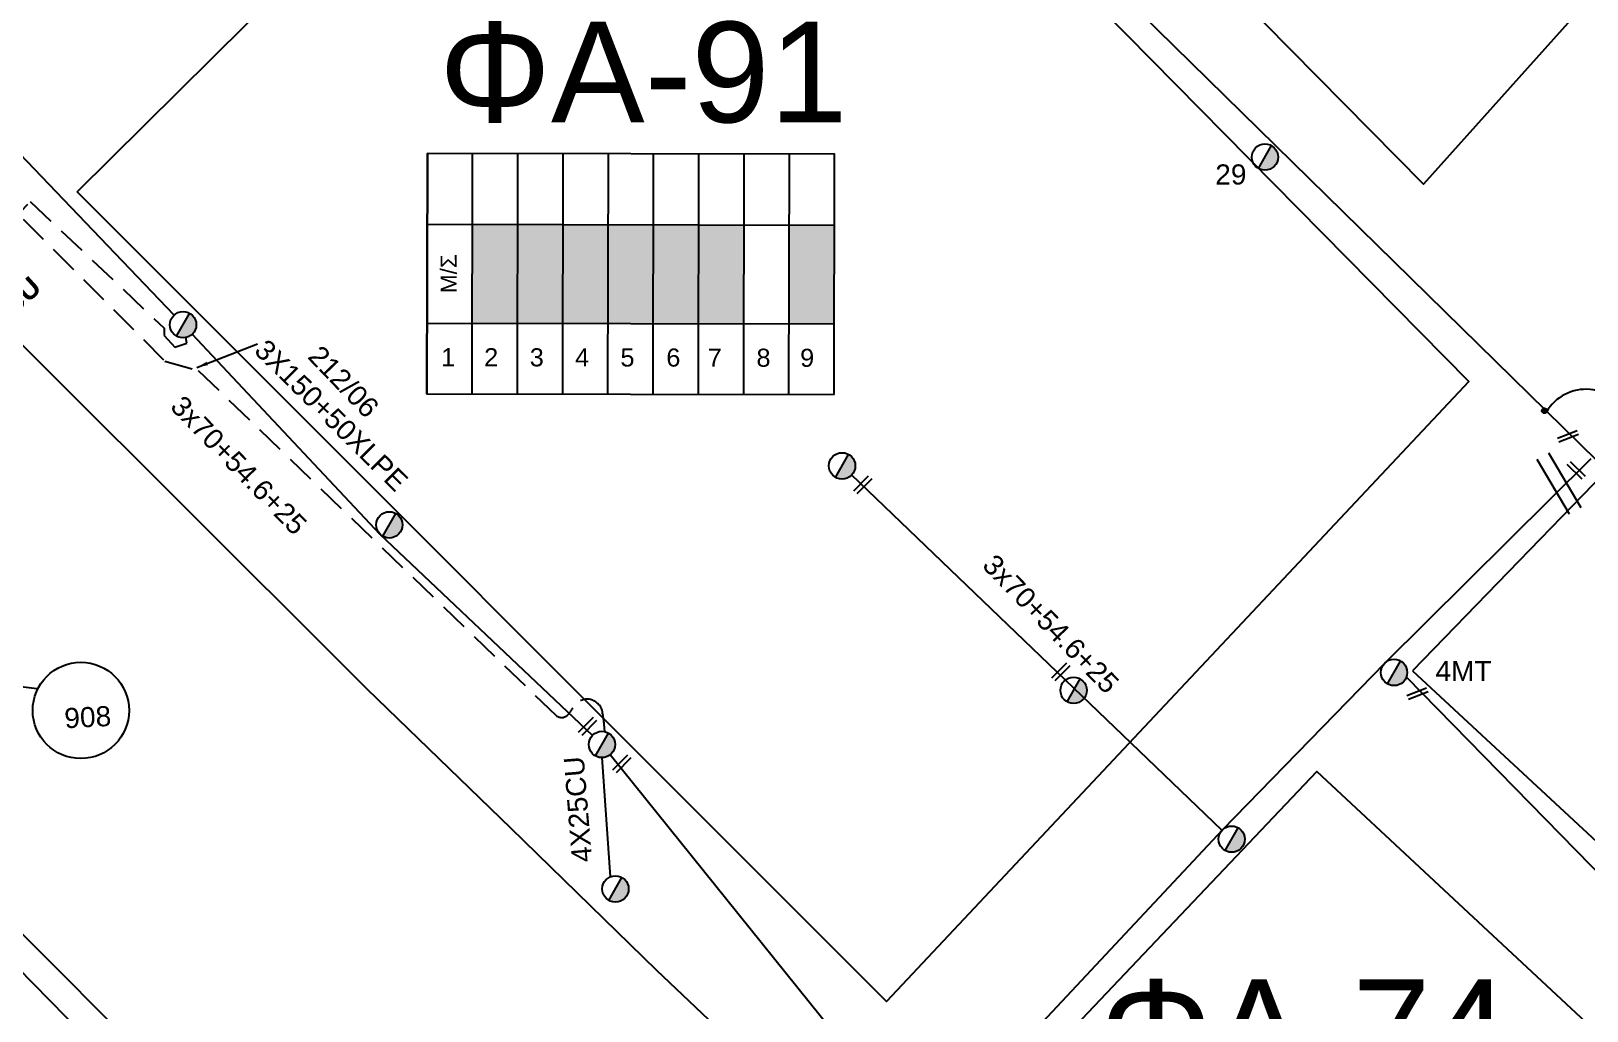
# Model space of a CAD drawing. Header units: millimetres. Extents: x -2449 to 9266, y 48 to 3905.
# Drawn here: x 7224.3 to 7363.6, y 3306.7 to 3394.4 of the extents above; entities that cross this region are included whole.
import ezdxf
from ezdxf.enums import TextEntityAlignment as Align

# ---------------------------------------------------------------- set-up
doc = ezdxf.new("R2010")
doc.units = ezdxf.units.MM
doc.linetypes.add('DASHED', pattern=[19.05, 12.7, -6.35])
for name, color, linetype in [('Ασφαλειοκιβώτια Χ.Τ 9 αναχωρήσεων', 7, 'Continuous'), ('Επιγραφές - Σχήματα', 7, 'Continuous'), ('Καλώδια ΧΤ   3x150AL+50CU', 7, 'DASHED'), ('Καλώδια ΧΤ   3x150AL+50XLPE', 7, 'DASHED'), ('Καλώδια ΧΤ   4x25CU', 7, 'DASHED'), ('Μηχανική τομή', 7, 'Continuous'), ('Στύλος ΦΜ', 7, 'Continuous'), ('Στύλος ΦΜ @ 1', 7, 'Continuous'), ('Συνδέσεις', 7, 'Continuous'), ('Συνεστραμμένα ΧΤ   3x70+54.6+25 AL', 7, 'SYN_LINE'), ('Τομή', 7, 'Continuous'), ('Υπόβαθρο ΔΕΗ', 7, 'Continuous')]:
    doc.layers.add(name, color=color, linetype=linetype)
doc.styles.add('arial', font='arial.ttf')
doc.styles.get("Standard").update_dxf_attribs({"font": 'arial.ttf'})
doc.linetypes.add('SYN_LINE', pattern='A,0.5,-0.0001,["/\\/\\/\\/",Standard,S=0.1,R=0,X=0,Y=-0.05],-0.25', length=0.7501)
doc.dimstyles.new('ISO-25', dxfattribs={"dimtxt": 2.5, "dimasz": 2.5, "dimexe": 1.25, "dimexo": 0.625, "dimtad": 1, "dimtxsty": 'Standard', "dimcen": 2.5, "dimadec": 0, "dimazin": 0, "dimtfac": 1, "dimtmove": 0, "dimatfit": 3, "dimfxl": 0, "dimarcsym": 0})

# ---------------------------------------------------------------- blocks, each defined once
blk = doc.blocks.new('ΥΠΑΡΧΩΝ ΤΣΙΜΕΝΤΕΝΙΟΣ ΣΤΥΛΟΣ')
at = {"layer": 'Στύλος ΦΜ'}
blk.add_hatch(color=7, dxfattribs=at).paths.add_polyline_path([(-1.29, -2.28, 0.574793), (2.62, 0, 0.268822), (1.3, 2.27)])
at = {"layer": 'Στύλος ΦΜ', "color": 7}
blk.add_line((-1.29, -2.28), (1.3, 2.27), dxfattribs=at)
blk.add_circle((0, 0), 2.62, dxfattribs=at)
at = {"layer": 'Στύλος ΦΜ', "flags": 4}
for tag, p in [('ΑΡΙΘΜΟΣ', (-4.68, 8.05)), ('ΤΥΠΟΣ', (-4.91, 3.03))]:
    blk.add_attdef(tag, p, '', height=4, dxfattribs=at)
blk = doc.blocks.new('ΑΣΦΑΛΕΙΟΚΙΒΩΤΙΟ ΥΠΟΣΤΑΘΜΟΥ 9 ΑΝΑΧΩΡΗΣΕΩΝ')
at = {"layer": 'Ασφαλειοκιβώτια Χ.Τ 9 αναχωρήσεων', "ltscale": 40}
for p, q in [((-23.8, 40.36), (24.02, 40.36)), ((-9.72, 40.36), (-9.72, -40.64)), ((9.94, 40.36), (9.94, -40.64)), ((-23.8, 31.36), (24.02, 31.36)), ((-23.8, 22.36), (24.02, 22.36)), ((-23.8, 13.36), (24.02, 13.36)), ((-23.8, 4.36), (24.02, 4.36)), ((-23.8, -4.64), (24.02, -4.64)), ((-23.8, -13.64), (24.02, -13.64)), ((-23.8, -22.64), (24.02, -22.64)), ((-23.8, -31.64), (24.02, -31.64))]:
    blk.add_line(p, q, dxfattribs=at)
at = {"layer": 'Ασφαλειοκιβώτια Χ.Τ 9 αναχωρήσεων'}
blk.add_lwpolyline([(-23.8, -40.64), (24.02, -40.64), (24.02, 40.36), (-23.8, 40.36)], close=True, dxfattribs=at)
for s, p in [('1', (-18.29, 37.57)), ('2', (-18.29, 29)), ('3', (-18.29, 19.93)), ('4', (-18.29, 10.91)), ('5', (-18.29, 1.89)), ('6', (-18.29, -7.24)), ('7', (-18.29, -15.48)), ('8', (-18.29, -25.17)), ('9', (-18.29, -33.86))]:
    blk.add_text(s, height=3.6, rotation=270, dxfattribs=at).set_placement(p)
at = {"layer": 'Ασφαλειοκιβώτια Χ.Τ 9 αναχωρήσεων', "ltscale": 40}
for tag, height, p in [('ΟΝΟΜΑ', 5, (-0.16, 44.31)), ('ΚΕΙΜΕΝΟ 1', 2, (17.06, 35.59)), ('ΚΕΙΜΕΝΟ 2', 2, (17.06, 26.88)), ('ΚΕΙΜΕΝΟ 3', 2, (17.06, 17.69)), ('ΚΕΙΜΕΝΟ 4', 2, (17.06, 8.71)), ('ΚΕΙΜΕΝΟ 5', 2, (17.06, -0.13)), ('ΚΕΙΜΕΝΟ 6', 2, (17.06, -9.05)), ('ΚΕΙΜΕΝΟ 7', 2, (17.06, -18.13)), ('ΚΕΙΜΕΝΟ 8', 2, (17.06, -26.85)), ('ΚΕΙΜΕΝΟ 9', 2, (17.06, -35.99)), ('ΣΧ', 2, (-0.1, -42.64))]:
    blk.add_attdef(tag, text='', height=height, dxfattribs=at).set_placement(p, align=Align.MIDDLE_CENTER)
blk = doc.blocks.new('ΜΗΧΑΝΙΚΗ ΤΟΜΗ')
at = {"layer": 'Μηχανική τομή', "ltscale": 40}
for p, q in [((-1.89, 0.78), (1.89, 0.78)), ((1.89, 0), (-1.89, 0))]:
    blk.add_line(p, q, dxfattribs=at)
blk = doc.blocks.new('ΤΟΜΗ')
at = {"layer": 'Τομή', "ltscale": 40}
for p, q in [((-5.68, 0), (5.68, 0)), ((5.68, -2.33), (-5.68, -2.33))]:
    blk.add_line(p, q, dxfattribs=at)
blk = doc.blocks.new('_ΣΥΝΔΕΣΗ')
at = {"layer": 'Συνδέσεις', "linetype": 'SYN_LINE', "ltscale": 40}
blk.add_hatch(color=256, dxfattribs=at).paths.add_polyline_path([(0.5, -0.01, 1), (-0.5, -0.01, 1)])
at = {"layer": 'Συνδέσεις'}
blk.add_circle((0, -0.01), 0.5, dxfattribs=at)

msp = doc.modelspace()

# ---------------------------------------------------------------- hatches: boundary and pattern name
at = {"layer": 'Ασφαλειοκιβώτια Χ.Τ 9 αναχωρήσεων', "ltscale": 40}
for color, points in [(30, [(7263.85, 3377.11), (7263.83, 3368.27), (7267.88, 3368.26), (7267.9, 3377.11)]), (1, [(7267.9, 3377.11), (7267.88, 3368.26), (7271.93, 3368.25), (7271.95, 3377.1)]), (85, [(7271.95, 3377.1), (7271.93, 3368.25), (7275.98, 3368.25), (7276, 3377.09)]), (27, [(7276, 3377.09), (7275.98, 3368.25), (7280.03, 3368.24), (7280.05, 3377.08)]), (6, [(7280.05, 3377.08), (7280.03, 3368.24), (7284.08, 3368.23), (7284.1, 3377.08)]), (151, [(7284.1, 3377.08), (7284.08, 3368.23), (7288.13, 3368.23), (7288.15, 3377.07)]), (62, [(7292.2, 3377.06), (7292.18, 3368.22), (7296.23, 3368.21), (7296.25, 3377.06)])]:
    msp.add_hatch(color=color, dxfattribs=at).paths.add_polyline_path(points)

# ---------------------------------------------------------------- linework, layer by layer
at = {"layer": 'Επιγραφές - Σχήματα', "linetype": 'Continuous', "ltscale": 0.2}
msp.add_lwpolyline([(7203.89, 3331.26), (7211.1, 3337.26), (7224.86, 3335.54)], dxfattribs=at)
msp.add_circle((7228.8, 3333.59), 4.31, dxfattribs=at)
msp.add_arc((7363.51, 3358.3), 4.05, 19.08, 150.2212, dxfattribs=at)
at = {"layer": 'Καλώδια ΧΤ   3x150AL+50CU', "color": 85, "ltscale": 0.2}
msp.add_lwpolyline([(7209.63, 3357.3), (7206.54, 3360.52), (7224.27, 3379.16), (7236.24, 3367.83), (7236.24, 3367.18), (7237.22, 3366.13), (7238.28, 3366.48), (7238.18, 3366.98)], dxfattribs=at)
at = {"layer": 'Καλώδια ΧΤ   3x150AL+50XLPE', "color": 62, "linetype": 'DASHED', "ltscale": 0.2}
msp.add_lwpolyline([(7210.79, 3358.27), (7208.84, 3359.1, -0.498717), (7208.27, 3361.43), (7223.64, 3377.58), (7236.32, 3364.88), (7239.31, 3364.03), (7271.3, 3333.17, 0.395876), (7272.35, 3333.16, 0.091186), (7272.86, 3333.83, -0.716942), (7275.48, 3333.46, -0.031095), (7275.7, 3331.69, 0.751926)], format="xyb", dxfattribs=at)
at = {"layer": 'Καλώδια ΧΤ   4x25CU', "color": 62, "linetype": 'SYN_LINE', "ltscale": 10}
msp.add_lwpolyline([(7275.44, 3329.36), (7276.17, 3318.68)], dxfattribs=at)
at = {"layer": 'Συνεστραμμένα ΧΤ   3x70+54.6+25 AL', "color": 5, "ltscale": 20}
msp.add_line((7283.7, 3435.26), (7364.51, 3355.97), dxfattribs=at)
at = {"layer": 'Συνεστραμμένα ΧΤ   3x70+54.6+25 AL', "color": 1, "ltscale": 20}
msp.add_line((7347.46, 3336.58), (7370.81, 3312.68), dxfattribs=at)
at = {"layer": 'Συνεστραμμένα ΧΤ   3x70+54.6+25 AL', "color": 85, "linetype": 'SYN_LINE', "ltscale": 20}
for points in [[(7237.14, 3368.99), (7218.01, 3388.95), (7178.48, 3426.68)], [(7274.59, 3331.35), (7255.6, 3349.35), (7238.76, 3367.28)]]:
    msp.add_lwpolyline(points, dxfattribs=at)
at = {"layer": 'Συνεστραμμένα ΧΤ   3x70+54.6+25 AL', "color": 62, "linetype": 'SYN_LINE', "ltscale": 20}
for points in [[(7363.95, 3356.12), (7345.52, 3337.82), (7330.96, 3322.88), (7313.99, 3304.73)], [(7330.94, 3322.86), (7297.79, 3354.68)], [(7304.43, 3294.49), (7276.18, 3329.62)]]:
    msp.add_lwpolyline(points, dxfattribs=at)
at = {"layer": 'Συνεστραμμένα ΧΤ   3x70+54.6+25 AL', "color": 151, "linetype": 'SYN_LINE', "ltscale": 20}
msp.add_lwpolyline([(7204.07, 3328.06), (7208.78, 3325.18), (7243.22, 3290.05), (7273.79, 3259.96)], dxfattribs=at)
at = {"layer": 'Υπόβαθρο ΔΕΗ'}
for points in [[(7228.47, 3380.02), (7283.01, 3434.11), (7353.03, 3363.04), (7300.91, 3307.52), (7228.47, 3380.02)], [(7375.09, 3409.89), (7348.97, 3380.73), (7308.64, 3421.62)], [(7348, 3337.13), (7398.21, 3290.53), (7414.78, 3307.06), (7365.12, 3354.81), (7348, 3337.13)], [(7302.9, 3289.61), (7339.44, 3328.12), (7431.25, 3242.52), (7389.51, 3200.07), (7302.9, 3289.61)]]:
    msp.add_lwpolyline(points, dxfattribs=at)
at = {"layer": 'Υπόβαθρο ΔΕΗ', "ltscale": 20}
msp.add_lwpolyline([(7192.78, 3344.67), (7218.48, 3318.69), (7222.94, 3314.19), (7234.6, 3302.48), (7265.69, 3270.6), (7292.56, 3298.73), (7280.35, 3310.3), (7267.29, 3323.04), (7254.43, 3335.5), (7236.64, 3353.26), (7218.97, 3370.85), (7192.78, 3344.67)], dxfattribs=at)

# ---------------------------------------------------------------- block references
at = {"layer": 'Ασφαλειοκιβώτια Χ.Τ 9 αναχωρήσεων', "xscale": 0.4499999999999977, "yscale": 0.4499999999999977, "zscale": 0.4499999999999977, "rotation": 89.89560726997823}
msp.add_blockref('ΑΣΦΑΛΕΙΟΚΙΒΩΤΙΟ ΥΠΟΣΤΑΘΜΟΥ 9 ΑΝΑΧΩΡΗΣΕΩΝ', (7277.96, 3372.62), dxfattribs=at)
at = {"layer": 'Μηχανική τομή'}
for p, xscale, yscale, zscale, rotation in [((7361.99, 3357.95), 0.4999999999999925, 0.4999999999999925, 0.4999999999999925, 21.19910119322192), ((7362.51, 3354.95), 0.4999999999999925, 0.4999999999999925, 0.4999999999999925, 315.9778517828152), ((7298.65, 3353.92), 0.4999999999999993, 0.4999999999999993, 0.4999999999999993, 225.3080609891651), ((7316.38, 3337.18), 0.4999999999999968, 0.4999999999999968, 0.4999999999999968, 225.3080609891654), ((7348.51, 3334.91), 0.4999999999999925, 0.4999999999999925, 0.4999999999999925, 21.19910119322192), ((7274.02, 3332.3), 0.4999999999999993, 0.4999999999999993, 0.4999999999999993, 225.3080609891651), ((7277.09, 3328.94), 0.4999999999999993, 0.4999999999999993, 0.4999999999999993, 225.3080609891651)]:
    msp.add_blockref('ΜΗΧΑΝΙΚΗ ΤΟΜΗ', p, dxfattribs=dict(at, xscale=xscale, yscale=yscale, zscale=zscale, rotation=rotation))
at = {"layer": 'Στύλος ΦΜ @ 1', "ltscale": 40}
ref = msp.add_blockref('ΥΠΑΡΧΩΝ ΤΣΙΜΕΝΤΕΝΙΟΣ ΣΤΥΛΟΣ', (7334.79, 3383.15), dxfattribs=dict(at, xscale=0.4499999999998181, yscale=0.4499999999998181, zscale=0.4499999999998181))
ref.add_attrib('ΤΥΠΟΣ', '29', (7330.34, 3380.69), dxfattribs={"layer": 'Στύλος ΦΜ', "height": 1.8, "flags": 4})
at = {"layer": 'Στύλος ΦΜ @ 1', "ltscale": 40, "xscale": 0.4499999999998181, "yscale": 0.4499999999998181, "zscale": 0.4499999999998181}
for p in [(7237.95, 3368.13), (7296.94, 3355.49), (7256.41, 3350.21), (7317.66, 3335.39), (7275.44, 3330.54), (7331.81, 3322.06), (7276.65, 3317.6)]:
    msp.add_blockref('ΥΠΑΡΧΩΝ ΤΣΙΜΕΝΤΕΝΙΟΣ ΣΤΥΛΟΣ', p, dxfattribs=at)
at = {"layer": 'Στύλος ΦΜ @ 1', "ltscale": 40}
ref = msp.add_blockref('ΥΠΑΡΧΩΝ ΤΣΙΜΕΝΤΕΝΙΟΣ ΣΤΥΛΟΣ', (7346.35, 3336.99), dxfattribs=dict(at, xscale=0.4499999999998181, yscale=0.4499999999998181, zscale=0.4499999999998181))
ref.add_attrib('ΤΥΠΟΣ', '4ΜΤ', (7350.05, 3336.22), dxfattribs={"layer": 'Στύλος ΦΜ', "height": 1.8, "flags": 4})
at = {"layer": 'Συνδέσεις', "xscale": 0.4500000000000455, "yscale": 0.4500000000000455, "zscale": 0.4500000000000455}
msp.add_blockref('_ΣΥΝΔΕΣΗ', (7359.81, 3360.43), dxfattribs=at)
at = {"layer": 'Τομή', "xscale": 0.4999999999999232, "yscale": 0.4999999999999232, "zscale": 0.4999999999999232, "rotation": 120.6652940437248}
msp.add_blockref('ΤΟΜΗ', (7360.61, 3353.61), dxfattribs=at)

# ---------------------------------------------------------------- texts
at = {"layer": 'Επιγραφές - Σχήματα', "char_height": 9, "width": 103.4348, "attachment_point": 1}
for s, insert in [('ΦΑ-91', (7260.85, 3395.26)), ('ΦΑ-74', (7320.02, 3309.5))]:
    msp.add_mtext(s, dxfattribs=dict(at, insert=insert))
at = {"layer": 'Επιγραφές - Σχήματα', "linetype": 'SYN_LINE', "ltscale": 20, "attachment_point": 1, "style": 'arial'}
for s, insert, char_height, width, rotation in [('\\A1;M/Σ', (7261.01, 3370.96), 1.44, 55.3523, 90.3448), ('\\A1;212/06', (7250.31, 3366.44), 1.8, 69.1904, 313.8352), ('\\A1;908', (7227.27, 3333.78), 1.8, 69.1904, 3.0671)]:
    msp.add_mtext(s, dxfattribs=dict(at, insert=insert, char_height=char_height, width=width, rotation=rotation))
at = {"layer": 'Καλώδια ΧΤ   3x150AL+50CU', "ltscale": 0.2, "insert": (7210.64, 3360.39), "char_height": 1.8, "width": 69.1904, "attachment_point": 1, "rotation": 42.012, "style": 'arial'}
msp.add_mtext('3X150AL+50C{\\fArial|b1|i0|c161|p34;U}', dxfattribs=at)
at = {"layer": 'Καλώδια ΧΤ   3x150AL+50XLPE', "ltscale": 0.2, "insert": (7245.48, 3366.98), "char_height": 1.8, "width": 69.1904, "attachment_point": 1, "rotation": 315.232, "style": 'arial'}
msp.add_mtext('3X150+50XLPE', dxfattribs=at)
at = {"layer": 'Καλώδια ΧΤ   4x25CU', "ltscale": 40, "insert": (7272.77, 3319.92), "char_height": 1.8, "width": 69.1904, "attachment_point": 1, "rotation": 94.5857, "style": 'arial'}
msp.add_mtext('\\pt28.8;4X25CU', dxfattribs=at)
at = {"layer": 'Συνεστραμμένα ΧΤ   3x70+54.6+25 AL', "linetype": 'SYN_LINE', "ltscale": 20, "char_height": 1.8, "width": 69.1904, "attachment_point": 1, "rotation": 314.1475, "style": 'arial'}
for insert in [(7237.99, 3361.95), (7310.68, 3347.74)]:
    msp.add_mtext('3x70+54.6+25', dxfattribs=dict(at, insert=insert))

# ---------------------------------------------------------------- leaders
at = {"layer": 'Επιγραφές - Σχήματα', "ltscale": 40}
msp.add_leader([(7239.18, 3364.3), (7244.6, 3366.42)], dimstyle='ISO-25', override={"dimasz": 1, "dimtad": 0}, dxfattribs=at)

doc.saveas('drawing.dxf')
